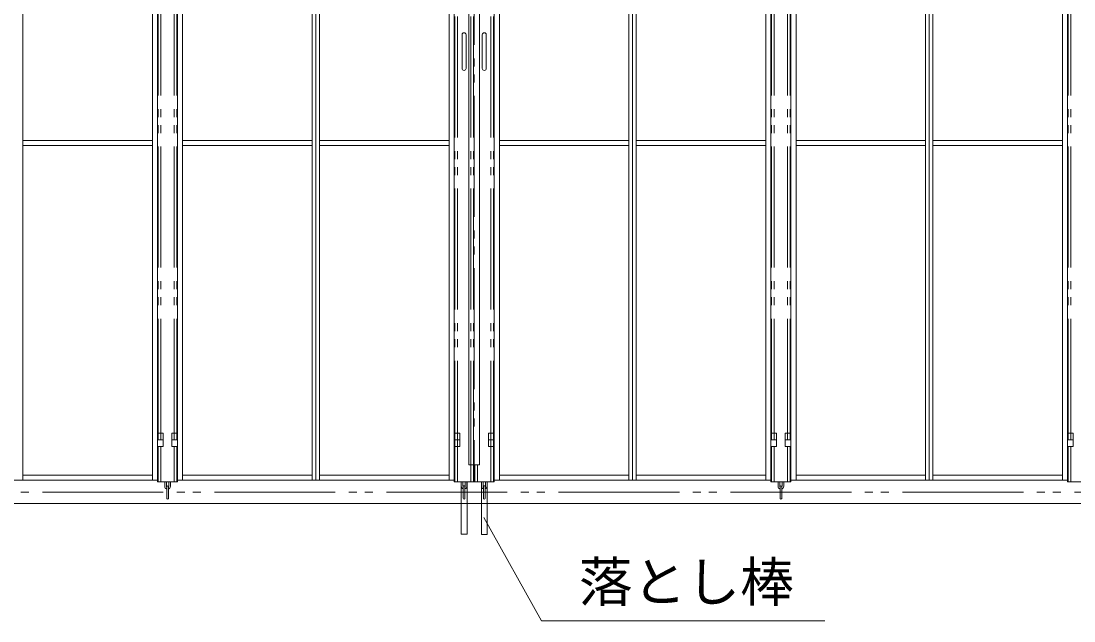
# Model space of a CAD drawing. Units: millimetres, scale not verified. Extents: x -9305 to 9305, y -6415 to 6415.
# Drawn here: x -5074 to -1940, y -3594 to -1809 of the extents above; entities that cross this region are included whole.
import ezdxf
from ezdxf.enums import TextEntityAlignment as Align

# ---------------------------------------------------------------- set-up
doc = ezdxf.new("R2010")
doc.units = ezdxf.units.MM
doc.header["$LTSCALE"] = 40
doc.linetypes.add('DOUBLE_CHAIN2', pattern=[12.8, 9, -1, 0.6, -0.6, 0.6, -1])
for name, color, linetype, lineweight in [('0-3_CLG-36', 134, 'Continuous', 18), ('0-5_CLG-54', 134, 'Continuous', 18), ('0-6_CLG-63', 134, 'Continuous', 18), ('0-A_TEXT', 134, 'Continuous', 18)]:
    doc.layers.add(name, color=color, linetype=linetype, lineweight=lineweight)
doc.styles.add('ＭＳ ゴシック', font='')
doc.styles.get('ＭＳ ゴシック').set_extended_font_data('MS Gothic')

msp = doc.modelspace()

# ---------------------------------------------------------------- linework, layer by layer
at = {"layer": '0-3_CLG-36'}
msp.add_line((-7611.51, -3245.33), (-855.77, -3245.33), dxfattribs=at)
at = {"layer": '0-5_CLG-54'}
msp.add_line((-3704.01, -3337.67), (-3704.01, -3180.37), dxfattribs=at)
for points in [[(-3746.6, -3180.36), (-3746.6, -3336.76), (-3764, -3336.76), (-3764, -3180.36)], [(-3686.6, -3180.37), (-3686.6, -3337.67), (-3703.2, -3337.67)]]:
    msp.add_lwpolyline(points, dxfattribs=at)
at = {"layer": '0-6_CLG-63'}
for p, q in [((-4668.11, -3180.36), (-4668.11, 1039.64)), ((-4608.11, -3180.14), (-4608.11, 1039.64)), ((-3785.4, 1039.64), (-3785.4, -3180.36)), ((-3665.41, -3180.15), (-3665.41, 1039.64)), ((-2842.41, -3180.36), (-2842.41, 1039.64)), ((-2782.41, -3180.14), (-2782.41, 1039.64)), ((-1959.41, -3180.36), (-1959.41, 1039.64)), ((-5068.6, -3175.35), (-5068.6, -172.35)), ((-4683.1, -3175.35), (-4683.1, -172.35)), ((-4668.1, -172.35), (-4668.1, -3175.35)), ((-4608.11, -172.35), (-4608.11, -3175.35)), ((-4593.11, -3175.35), (-4593.11, -172.35)), ((-4207.61, -3175.35), (-4207.61, -172.35)), ((-4196.61, -3175.35), (-4196.61, -172.35)), ((-4185.61, -3175.35), (-4185.61, -172.35)), ((-3800.11, -3175.35), (-3800.11, -172.35)), ((-3785.11, -172.35), (-3785.11, -3175.35)), ((-3665.41, -172.35), (-3665.41, -3175.35)), ((-3650.41, -3175.35), (-3650.41, -172.35)), ((-3264.91, -3175.35), (-3264.91, -172.35)), ((-3253.91, -3175.35), (-3253.91, -172.35)), ((-3242.91, -3175.35), (-3242.91, -172.35)), ((-2857.41, -3175.35), (-2857.41, -172.35)), ((-2842.41, -172.35), (-2842.41, -3175.35)), ((-2782.41, -172.35), (-2782.41, -3175.35)), ((-2767.41, -3175.35), (-2767.41, -172.35)), ((-2381.91, -3175.35), (-2381.91, -172.35)), ((-2370.91, -3175.35), (-2370.91, -172.35)), ((-2359.91, -3175.35), (-2359.91, -172.35)), ((-1974.41, -3175.35), (-1974.41, -172.35)), ((-1959.41, -172.35), (-1959.41, -3175.35)), ((-3761.4, -1850.22), (-3761.4, -1950.21)), ((-3749.4, -1850.22), (-3749.4, -1950.21)), ((-3701.4, -1850.22), (-3701.4, -1950.21)), ((-3689.41, -1850.22), (-3689.41, -1950.21)), ((-5068.6, -2164.57), (-4683.1, -2164.57)), ((-5068.6, -2179.57), (-4683.1, -2179.57)), ((-4207.61, -2164.57), (-4593.11, -2164.57)), ((-4207.61, -2179.57), (-4593.11, -2179.57)), ((-4185.61, -2164.57), (-3800.11, -2164.57)), ((-4185.61, -2179.57), (-3800.11, -2179.57)), ((-3264.91, -2164.57), (-3650.41, -2164.57)), ((-3264.91, -2179.57), (-3650.41, -2179.57)), ((-3242.91, -2164.57), (-2857.41, -2164.57)), ((-3242.91, -2179.57), (-2857.41, -2179.57)), ((-2381.91, -2164.57), (-2767.41, -2164.57)), ((-2381.91, -2179.57), (-2767.41, -2179.57)), ((-2359.91, -2164.57), (-1974.41, -2164.57)), ((-2359.91, -2179.57), (-1974.41, -2179.57)), ((-2825.41, -3035.35), (-2842.41, -3035.35)), ((-2825.41, -3055.35), (-2825.41, -3035.35)), ((-4668.11, -3055.35), (-4651.11, -3055.35)), ((-4651.11, -3075.35), (-4651.11, -3055.35)), ((-4625.11, -3075.35), (-4625.11, -3055.35)), ((-4625.11, -3055.35), (-4608.11, -3055.35)), ((-4608.11, -3055.15), (-4608.11, -3075.15)), ((-2842.41, -3055.35), (-2825.41, -3055.35)), ((-2825.41, -3075.35), (-2825.41, -3055.35)), ((-2799.41, -3075.35), (-2799.41, -3055.35)), ((-2799.41, -3055.35), (-2782.41, -3055.35)), ((-2782.41, -3055.15), (-2782.41, -3075.15)), ((-1959.41, -3055.35), (-1942.41, -3055.35)), ((-1942.41, -3075.35), (-1942.41, -3055.35)), ((-4651.11, -3075.35), (-4668.11, -3075.35)), ((-4625.11, -3075.35), (-4608.11, -3075.35)), ((-2825.41, -3075.35), (-2842.41, -3075.35)), ((-2799.41, -3075.35), (-2782.41, -3075.35)), ((-1942.41, -3075.35), (-1959.41, -3075.35)), ((-3725.4, -3180.15), (-3725.4, -3130.15)), ((-5068.6, -3160.35), (-4683.1, -3160.35)), ((-4207.61, -3160.35), (-4593.11, -3160.35)), ((-4185.61, -3160.35), (-3800.11, -3160.35)), ((-3264.91, -3160.35), (-3650.41, -3160.35)), ((-3242.91, -3160.35), (-2857.41, -3160.35)), ((-2381.91, -3160.35), (-2767.41, -3160.35)), ((-2359.91, -3160.35), (-1974.41, -3160.35)), ((-4668.1, -3175.35), (-5491.1, -3175.35)), ((-4668.11, -3180.36), (-4608.11, -3180.36)), ((-4646.61, -3180.36), (-4646.61, -3193.86)), ((-4641.61, -3180.36), (-4641.61, -3193.86)), ((-4640.61, -3194.86), (-4640.61, -3229.85)), ((-4635.61, -3194.86), (-4635.61, -3229.85)), ((-4634.61, -3180.36), (-4634.61, -3193.86)), ((-4629.61, -3180.36), (-4629.61, -3193.86)), ((-3785.11, -3175.35), (-4608.11, -3175.35)), ((-3725.41, -3180.36), (-3785.4, -3180.36)), ((-3763.9, -3180.36), (-3763.9, -3193.65)), ((-3758.9, -3180.36), (-3758.9, -3193.65)), ((-3757.9, -3194.65), (-3757.9, -3229.65)), ((-3752.9, -3194.65), (-3752.9, -3229.65)), ((-3751.9, -3180.36), (-3751.9, -3193.65)), ((-3746.9, -3180.36), (-3746.9, -3193.65)), ((-3725.4, -3180.36), (-3665.41, -3180.36)), ((-3704.01, -3337.67), (-3704.01, -3180.37)), ((-3703.9, -3180.15), (-3703.9, -3193.65)), ((-3698.9, -3180.15), (-3698.9, -3193.65)), ((-3697.91, -3194.65), (-3697.91, -3229.65)), ((-3692.91, -3194.86), (-3692.91, -3229.86)), ((-3691.91, -3180.36), (-3691.91, -3193.65)), ((-3686.91, -3180.37), (-3686.91, -3193.65)), ((-2842.41, -3175.35), (-3665.41, -3175.35)), ((-2842.41, -3180.36), (-2782.41, -3180.36)), ((-2820.91, -3180.36), (-2820.91, -3193.86)), ((-2815.91, -3180.36), (-2815.91, -3193.86)), ((-2814.91, -3194.86), (-2814.91, -3229.85)), ((-2809.91, -3194.86), (-2809.91, -3229.85)), ((-2808.91, -3180.36), (-2808.91, -3193.86)), ((-2803.91, -3180.36), (-2803.91, -3193.86)), ((-1959.41, -3175.35), (-2782.41, -3175.35)), ((-1959.41, -3180.36), (-1899.41, -3180.36))]:
    msp.add_line(p, q, dxfattribs=at)
at = {"layer": '0-6_CLG-63', "linetype": 'DOUBLE_CHAIN2'}
for p, q in [((-4665.81, -3055.15), (-4665.81, 1039.64)), ((-4658.11, -3055.15), (-4658.11, 1039.64)), ((-4618.11, -3055.15), (-4618.11, 1039.64)), ((-4610.41, -3055.15), (-4610.41, 1039.64)), ((-3783.1, -3180.15), (-3783.1, 1039.64)), ((-3775.4, -3180.15), (-3775.4, 1039.64)), ((-3735.41, -3180.15), (-3735.41, 1039.64)), ((-3727.71, -3180.15), (-3727.71, 1039.64)), ((-3725.41, 1039.64), (-3725.41, -3180.15)), ((-3675.41, -3180.15), (-3675.41, 1039.64)), ((-3667.71, -3180.15), (-3667.71, 1039.64)), ((-2840.11, -3055.15), (-2840.11, 1039.64)), ((-2832.41, -3055.15), (-2832.41, 1039.64)), ((-2792.41, -3055.15), (-2792.41, 1039.64)), ((-2784.71, -3055.15), (-2784.71, 1039.64)), ((-1957.11, -3055.15), (-1957.11, 1039.64)), ((-1949.41, -3055.15), (-1949.41, 1039.64)), ((-4665.81, -3180.14), (-4665.81, -3075.15)), ((-4658.11, -3180.14), (-4658.11, -3075.15)), ((-4618.11, -3180.14), (-4618.11, -3075.15)), ((-4610.41, -3180.14), (-4610.41, -3075.15)), ((-2840.11, -3180.14), (-2840.11, -3075.15)), ((-2832.41, -3180.14), (-2832.41, -3075.15)), ((-2792.41, -3180.14), (-2792.41, -3075.15)), ((-2784.71, -3180.14), (-2784.71, -3075.15)), ((-1957.11, -3180.14), (-1957.11, -3075.15)), ((-1949.41, -3180.14), (-1949.41, -3075.15)), ((-3723.1, -3180.15), (-3723.1, -3130.15)), ((-3715.4, -3180.15), (-3715.4, -3130.15)), ((-1066.7, -3211.76), (-7270.89, -3211.76))]:
    msp.add_line(p, q, dxfattribs=at)
at = {"layer": '0-6_CLG-63'}
for points in [[(-3709.4, -3130.15), (-3741.4, -3130.15), (-3741.4, -380.29), (-3709.4, -380.29)], [(-3665.41, -3075.36), (-3682.41, -3075.36), (-3682.41, -3055.36), (-3665.41, -3055.36)]]:
    msp.add_lwpolyline(points, close=True, dxfattribs=at)
for points in [[(-4668.1, -3055.35), (-4651.1, -3055.35), (-4651.1, -3035.35), (-4668.1, -3035.35)], [(-4608.11, -3055.35), (-4625.11, -3055.35), (-4625.11, -3035.35), (-4608.11, -3035.35)], [(-3785.11, -3055.35), (-3768.11, -3055.35), (-3768.11, -3035.35), (-3785.11, -3035.35)], [(-3665.41, -3055.35), (-3682.41, -3055.35), (-3682.41, -3035.35), (-3665.41, -3035.35)], [(-2799.41, -3055.35), (-2799.41, -3035.35), (-2782.41, -3035.35)], [(-1942.41, -3055.35), (-1942.41, -3035.35), (-1959.41, -3035.35)], [(-3785.4, -3075.36), (-3768.1, -3075.36), (-3768.1, -3055.36), (-3785.4, -3055.36)], [(-3746.6, -3180.36), (-3746.6, -3336.76), (-3764, -3336.76), (-3764, -3180.36)], [(-3704.01, -3180.37), (-3686.6, -3180.37), (-3686.6, -3337.67), (-3703.2, -3337.67)]]:
    msp.add_lwpolyline(points, dxfattribs=at)
for centre, radius, start, end in [((-3755.4, -1850.22), 6, 0, 180), ((-3695.41, -1850.22), 6, 0, 180), ((-3755.4, -1950.21), 6, 180, 0), ((-3695.41, -1950.21), 6, 180, 0), ((-4638.11, -3193.86), 8.5, 180, 252.895), ((-4638.11, -3193.86), 3.5, 180, 224.415), ((-4638.11, -3194.86), 2.5, 0, 180), ((-4638.11, -3193.86), 8.5, 287.105, 0), ((-4638.11, -3193.86), 3.5, 315.585, 0), ((-3755.4, -3193.65), 8.5, 180, 252.895), ((-3755.4, -3193.65), 3.5, 180, 224.415), ((-3755.4, -3194.65), 2.5, 0, 180), ((-3755.4, -3193.65), 8.5, 287.105, 0), ((-3755.4, -3193.65), 3.5, 315.585, 0), ((-3695.41, -3193.65), 8.5, 180, 252.895), ((-3695.41, -3193.65), 3.5, 180, 224.415), ((-3695.41, -3194.65), 2.5, 0, 180), ((-3695.41, -3193.65), 8.5, 287.105, 0), ((-3695.41, -3193.65), 3.5, 315.585, 0), ((-2812.41, -3193.86), 8.5, 180, 252.895), ((-2812.41, -3193.86), 3.5, 180, 224.415), ((-2812.41, -3194.86), 2.5, 0, 180), ((-2812.41, -3193.86), 8.5, 287.105, 0), ((-2812.41, -3193.86), 3.5, 315.585, 0), ((-4638.11, -3229.85), 2.5, 180, 0), ((-3755.4, -3229.65), 2.5, 180, 0), ((-3695.41, -3229.65), 2.5, 180, 0), ((-2812.41, -3229.85), 2.5, 180, 0)]:
    msp.add_arc(centre, radius, start, end, dxfattribs=at)
at = {"layer": '0-A_TEXT'}
for q in [(-3696.15, -3286.55), (-2681.68, -3594.48)]:
    msp.add_line((-3524.57, -3594.48), q, dxfattribs=at)

# ---------------------------------------------------------------- texts
at = {"layer": '0-A_TEXT', "style": 'ＭＳ ゴシック'}
msp.add_text('落とし棒', height=117.3, dxfattribs=at).set_placement((-3413.82, -3572.01), align=Align.BOTTOM_LEFT)

doc.saveas('drawing.dxf')
